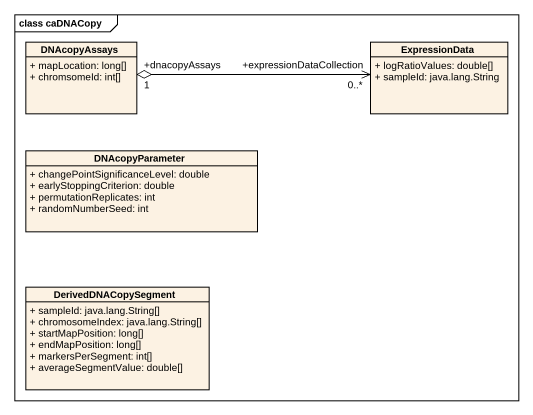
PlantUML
@startuml
mainframe class caDNACopy
hide circle
hide empty members
skinparam classAttributeIconSize 0
class DNAcopyAssays {
  + mapLocation: long[]
  + chromsomeId: int[]
}
class ExpressionData {
  + logRatioValues: double[]
  + sampleId: java.lang.String
}
class DNAcopyParameter {
  + changePointSignificanceLevel: double
  + earlyStoppingCriterion: double
  + permutationReplicates: int
  + randomNumberSeed: int
}
class DerivedDNACopySegment {
  + sampleId: java.lang.String[]
  + chromosomeIndex: java.lang.String[]
  + startMapPosition: long[]
  + endMapPosition: long[]
  + markersPerSegment: int[]
  + averageSegmentValue: double[]
}
ExpressionData "+expressionDataCollection\n0..*" <-left-o "+dnacopyAssays\n1" DNAcopyAssays
@enduml
